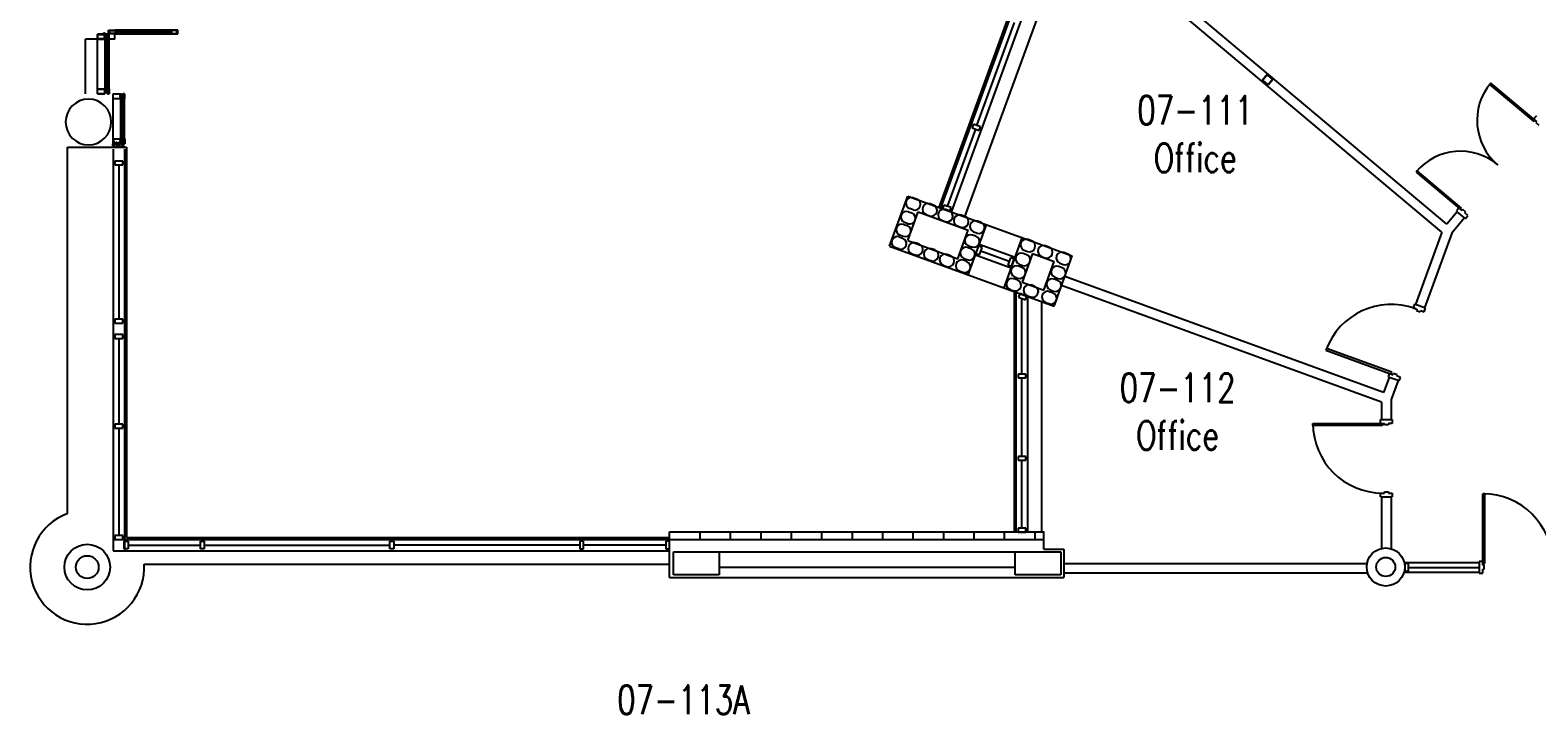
# Model space of a CAD drawing. Extents: x 11182 to 734459, y -1391328 to 152085.
# Drawn here: x 125849 to 145640, y -594199 to -585206 of the extents above; entities that cross this region are included whole.
import ezdxf
from ezdxf.enums import TextEntityAlignment as Align

# ---------------------------------------------------------------- set-up
doc = ezdxf.new("R2010")
doc.units = 0
doc.header["$LTSCALE"] = 500
doc.header["$MEASUREMENT"] = 0
for name, color, linetype in [('0_room_data', 7, 'CONTINUOUS'), ('1_Wall_Exist', 251, 'CONTINUOUS'), ('3_Text', 7, 'CONTINUOUS')]:
    doc.layers.add(name, color=color, linetype=linetype)
doc.styles.add('1_200', font='simplex.shx', dxfattribs={"width": 0.75, "height": 460})

# ---------------------------------------------------------------- blocks, each defined once
blk = doc.blocks.new('room_data')
at = {"layer": '3_Text', "style": '1_200', "width": 0.75}
for tag, p in [('ROOMNUM', (0, 0)), ('ROOMUSE', (0, -575))]:
    blk.add_attdef(tag, text='', height=345, dxfattribs=at).set_placement(p, align=Align.MIDDLE_CENTER)

msp = doc.modelspace()

# ---------------------------------------------------------------- linework, layer by layer
at = {"layer": '1_Wall_Exist'}
for p, q in [((137788, -587535), (139131, -583844)), ((137812, -587543), (139155, -583853)), ((137952, -587595), (139277, -583954)), ((144393, -587860), (139748, -583962)), ((144459, -587752), (139828, -583867)), ((138128, -587658), (139430, -584082)), ((126879, -585206), (126970, -585206)), ((126879, -585256), (126879, -585206)), ((126882, -585256), (126887, -585211)), ((126892, -585211), (126955, -585211)), ((126892, -585213), (126892, -585211)), ((126895, -585213), (126892, -585213)), ((126895, -585231), (126895, -585213)), ((126960, -585208), (126960, -585211)), ((126970, -585208), (126960, -585208)), ((126960, -585211), (126965, -585211)), ((126960, -585216), (126965, -585216)), ((126963, -585208), (126963, -585211)), ((127697, -585208), (126963, -585208)), ((126963, -585211), (126973, -585211)), ((126965, -585211), (126970, -585213)), ((126965, -585216), (126965, -585246)), ((126970, -585206), (126970, -585208)), ((126970, -585213), (126970, -585248)), ((126973, -585211), (126973, -585208)), ((126981, -585221), (126980, -585223)), ((126983, -585221), (126981, -585221)), ((126983, -585223), (126983, -585221)), ((126988, -585218), (126985, -585218)), ((126986, -585221), (126985, -585223)), ((126988, -585223), (126988, -585208)), ((126988, -585208), (126988, -585218)), ((127682, -585208), (127700, -585208)), ((127682, -585208), (127682, -585218)), ((127682, -585223), (127682, -585208)), ((127682, -585218), (127685, -585218)), ((127685, -585221), (127685, -585223)), ((127687, -585221), (127690, -585221)), ((127687, -585223), (127687, -585221)), ((127690, -585221), (127690, -585226)), ((127697, -585211), (127697, -585208)), ((127710, -585211), (127697, -585211)), ((127700, -585206), (127700, -585208)), ((127791, -585206), (127700, -585206)), ((127700, -585208), (127702, -585208)), ((127700, -585208), (127710, -585208)), ((127705, -585211), (127700, -585213)), ((127700, -585213), (127700, -585248)), ((127702, -585208), (127707, -585208)), ((127705, -585216), (127705, -585246)), ((127710, -585216), (127705, -585216)), ((127707, -585208), (127707, -585211)), ((127710, -585208), (127710, -585211)), ((127778, -585211), (127715, -585211)), ((127776, -585213), (127778, -585213)), ((127776, -585231), (127776, -585213)), ((127778, -585213), (127778, -585211)), ((127788, -585256), (127783, -585211)), ((127791, -585256), (127791, -585206)), ((138286, -586460), (138779, -585104)), ((126577, -586041), (126577, -585324)), ((126961, -585324), (126577, -585324)), ((126881, -585259), (126732, -585259)), ((126732, -585259), (126732, -585322)), ((126732, -585978), (126732, -585321)), ((126732, -585322), (126828, -585322)), ((126734, -585262), (126820, -585262)), ((126734, -585267), (126734, -585262)), ((126737, -585267), (126734, -585267)), ((126734, -585272), (126737, -585272)), ((126734, -585307), (126734, -585272)), ((126737, -585307), (126734, -585307)), ((126734, -585320), (126734, -585312)), ((126734, -585312), (126737, -585312)), ((126820, -585320), (126734, -585320)), ((126737, -585272), (126737, -585267)), ((126737, -585312), (126737, -585307)), ((126802, -585249), (126823, -585249)), ((126802, -585259), (126802, -585249)), ((126802, -585249), (126802, -585257)), ((126807, -585249), (126802, -585249)), ((126802, -585257), (126802, -585259)), ((126805, -585252), (126807, -585254)), ((126805, -585259), (126805, -585252)), ((126813, -585257), (126805, -585259)), ((126807, -585249), (126810, -585257)), ((126823, -585249), (126807, -585249)), ((126807, -585249), (126807, -585257)), ((126807, -585257), (126823, -585257)), ((126820, -585252), (126820, -585249)), ((126823, -585252), (126820, -585252)), ((126828, -585259), (126820, -585257)), ((126820, -585262), (126820, -585267)), ((126820, -585267), (126823, -585267)), ((126820, -585282), (126820, -585285)), ((126823, -585282), (126820, -585282)), ((126820, -585285), (126825, -585285)), ((126820, -585295), (126820, -585297)), ((126825, -585295), (126820, -585295)), ((126820, -585297), (126823, -585297)), ((126820, -585312), (126820, -585320)), ((126823, -585312), (126820, -585312)), ((126820, -585322), (126833, -585325)), ((126823, -585249), (126823, -585247)), ((126823, -585247), (126828, -585247)), ((126823, -585257), (126823, -585252)), ((126823, -585264), (126823, -585259)), ((126825, -585264), (126823, -585264)), ((126823, -585267), (126823, -585282)), ((126823, -585297), (126823, -585312)), ((126823, -585320), (126823, -585315)), ((126823, -585315), (126828, -585315)), ((126825, -585320), (126823, -585320)), ((126825, -585249), (126828, -585249)), ((126825, -585249), (126825, -585257)), ((126828, -585254), (126825, -585254)), ((126825, -585259), (126825, -585262)), ((126825, -585264), (126825, -585262)), ((126825, -585262), (126828, -585262)), ((126825, -585262), (126830, -585262)), ((126828, -585264), (126825, -585264)), ((126825, -585285), (126825, -585295)), ((126825, -585317), (126825, -585320)), ((126828, -585317), (126825, -585317)), ((126828, -585247), (126828, -585257)), ((126828, -585254), (126828, -585259)), ((126828, -585262), (126828, -585259)), ((126828, -585282), (126828, -585264)), ((126863, -585282), (126828, -585282)), ((126828, -585285), (126828, -585295)), ((126830, -585285), (126828, -585285)), ((126828, -585295), (126843, -585295)), ((126828, -585315), (126828, -585297)), ((126828, -585297), (126858, -585297)), ((126833, -585310), (126828, -585310)), ((126828, -585322), (126828, -585317)), ((126830, -585257), (126830, -585249)), ((126833, -585257), (126830, -585257)), ((126830, -585259), (126835, -585262)), ((126830, -585262), (126830, -585259)), ((126830, -585267), (126830, -585282)), ((126835, -585267), (126830, -585267)), ((126843, -585284), (126830, -585285)), ((126835, -585252), (126833, -585257)), ((126833, -585310), (126863, -585310)), ((126833, -585330), (126833, -585310)), ((126834, -585985), (126834, -585324)), ((126835, -585262), (126853, -585262)), ((126835, -585282), (126835, -585267)), ((126878, -585272), (126838, -585272)), ((126838, -585272), (126838, -585282)), ((126838, -585290), (126843, -585284)), ((126843, -585295), (126838, -585290)), ((126838, -585310), (126840, -585330)), ((126840, -585290), (126848, -585287)), ((126848, -585292), (126840, -585290)), ((126853, -585315), (126840, -585315)), ((126840, -585985), (126840, -585324)), ((126848, -585287), (126858, -585287)), ((126858, -585292), (126848, -585292)), ((126853, -585262), (126853, -585267)), ((126853, -585267), (126863, -585267)), ((126853, -585330), (126853, -585310)), ((126853, -585985), (126853, -585324)), ((126858, -585297), (126858, -585282)), ((126866, -585297), (126858, -585297)), ((126858, -585310), (126858, -585330)), ((126871, -585322), (126858, -585325)), ((126859, -585985), (126859, -585324)), ((126863, -585262), (126881, -585262)), ((126863, -585267), (126863, -585262)), ((126863, -585282), (126866, -585297)), ((126863, -585317), (126866, -585317)), ((126863, -585322), (126863, -585317)), ((126871, -585322), (126863, -585322)), ((126866, -585279), (126878, -585279)), ((126866, -585315), (126866, -585279)), ((126868, -585297), (126866, -585297)), ((126866, -585312), (126871, -585312)), ((126868, -585315), (126866, -585315)), ((126866, -585317), (126866, -585320)), ((126866, -585320), (126868, -585320)), ((126868, -585282), (126868, -585297)), ((126881, -585282), (126868, -585282)), ((126868, -585285), (126873, -585285)), ((126868, -585287), (126873, -585287)), ((126868, -585292), (126873, -585292)), ((126873, -585295), (126868, -585295)), ((126868, -585320), (126868, -585315)), ((126871, -585312), (126871, -585315)), ((126871, -585315), (126878, -585315)), ((126871, -585320), (126883, -585320)), ((126871, -585320), (126871, -585322)), ((126873, -585285), (126873, -585295)), ((126878, -585315), (126873, -585320)), ((126878, -585279), (126878, -585272)), ((126970, -585256), (126879, -585256)), ((126881, -585259), (126881, -585320)), ((126883, -585320), (126883, -585259)), ((126885, -585977), (126885, -585324)), ((126892, -585231), (126895, -585231)), ((126892, -585236), (126892, -585231)), ((126895, -585236), (126892, -585236)), ((126892, -585246), (126895, -585246)), ((126892, -585251), (126892, -585246)), ((126955, -585251), (126892, -585251)), ((126895, -585246), (126895, -585236)), ((126955, -585249), (126955, -585251)), ((126965, -585246), (126960, -585246)), ((126965, -585249), (126960, -585249)), ((126960, -585249), (126960, -585254)), ((126960, -585254), (127710, -585254)), ((126961, -585324), (126961, -585256)), ((126963, -585251), (126963, -585249)), ((126968, -585251), (126963, -585251)), ((126970, -585248), (126965, -585249)), ((126965, -585249), (126965, -585251)), ((126965, -585251), (126988, -585251)), ((126970, -585251), (126968, -585251)), ((126970, -585254), (126970, -585251)), ((126970, -585251), (126970, -585256)), ((126996, -585226), (126975, -585226)), ((126975, -585226), (126975, -585233)), ((126975, -585233), (127695, -585233)), ((126980, -585223), (126983, -585223)), ((126980, -585223), (126980, -585226)), ((126980, -585238), (126980, -585236)), ((126980, -585238), (126983, -585238)), ((126980, -585238), (126981, -585241)), ((126985, -585223), (126988, -585223)), ((126985, -585241), (126986, -585238)), ((126988, -585243), (126985, -585243)), ((126986, -585238), (126988, -585238)), ((126988, -585238), (126988, -585254)), ((126988, -585251), (126988, -585243)), ((126996, -585226), (127675, -585226)), ((127675, -585226), (127695, -585226)), ((127685, -585223), (127682, -585223)), ((127685, -585238), (127682, -585238)), ((127682, -585238), (127682, -585254)), ((127682, -585243), (127685, -585243)), ((127682, -585251), (127682, -585243)), ((127705, -585251), (127682, -585251)), ((127685, -585241), (127685, -585238)), ((127690, -585223), (127687, -585223)), ((127690, -585238), (127687, -585238)), ((127690, -585238), (127690, -585236)), ((127690, -585238), (127690, -585241)), ((127695, -585226), (127695, -585233)), ((127700, -585248), (127705, -585249)), ((127700, -585254), (127700, -585251)), ((127700, -585251), (127702, -585251)), ((127700, -585251), (127700, -585256)), ((127700, -585256), (127791, -585256)), ((127702, -585251), (127707, -585251)), ((127705, -585246), (127710, -585246)), ((127705, -585249), (127710, -585249)), ((127705, -585249), (127705, -585251)), ((127707, -585251), (127707, -585249)), ((127710, -585249), (127710, -585254)), ((127715, -585249), (127715, -585251)), ((127715, -585251), (127778, -585251)), ((127775, -585246), (127776, -585236)), ((127778, -585246), (127775, -585246)), ((127778, -585231), (127776, -585231)), ((127776, -585236), (127778, -585236)), ((127778, -585236), (127778, -585231)), ((127778, -585251), (127778, -585246)), ((142032, -585864), (142097, -585786)), ((142097, -585786), (142175, -585851)), ((126732, -586041), (126732, -585977)), ((126732, -585977), (126828, -585977)), ((126734, -585979), (126824, -585979)), ((126734, -586039), (126734, -585979)), ((126828, -585979), (126826, -585979)), ((126826, -585981), (126834, -585981)), ((126826, -585982), (126826, -586035)), ((126826, -585982), (126826, -585982)), ((126828, -585979), (126828, -585977)), ((126828, -585981), (126828, -585996)), ((126834, -585987), (126828, -585987)), ((126866, -585996), (126828, -585996)), ((126854, -585999), (126828, -585999)), ((126828, -586019), (126828, -585999)), ((126834, -585981), (126834, -585987)), ((126853, -585987), (126840, -585987)), ((126847, -586006), (126860, -586006)), ((126847, -586012), (126860, -586012)), ((126848, -586003), (126854, -586003)), ((126854, -585999), (126854, -586003)), ((126866, -585986), (126859, -585986)), ((126860, -585999), (126860, -585996)), ((126860, -586006), (126860, -586003)), ((126860, -586016), (126860, -586012)), ((126866, -585981), (126866, -586037)), ((126866, -585981), (126867, -585981)), ((126868, -585979), (126867, -585977)), ((126867, -585977), (126885, -585977)), ((126867, -585981), (126875, -585983)), ((126867, -585981), (126867, -585981)), ((126867, -585983), (126867, -586035)), ((126867, -585983), (126874, -585984)), ((126869, -585981), (126868, -585979)), ((126877, -585982), (126868, -585979)), ((126883, -585979), (126868, -585979)), ((126869, -585981), (126875, -585982)), ((126874, -585984), (126877, -585983)), ((126875, -585983), (126875, -585982)), ((126877, -585983), (126877, -585982)), ((126883, -585979), (126883, -586039)), ((126885, -585977), (126885, -586041)), ((142109, -585929), (142032, -585864)), ((142175, -585851), (142109, -585929)), ((145019, -585918), (145033, -585901)), ((145603, -586407), (145019, -585917)), ((145033, -585901), (145617, -586391)), ((126732, -586041), (126827, -586041)), ((126734, -586039), (126822, -586039)), ((126824, -586035), (126826, -586035)), ((126824, -586037), (126834, -586037)), ((126824, -586039), (126827, -586039)), ((126827, -586041), (126827, -586039)), ((126854, -586019), (126828, -586019)), ((126828, -586022), (126828, -586037)), ((126866, -586022), (126828, -586022)), ((126834, -586030), (126828, -586030)), ((126834, -586037), (126834, -586030)), ((126853, -586030), (126840, -586030)), ((126848, -586016), (126854, -586016)), ((126854, -586019), (126854, -586016)), ((126866, -586032), (126859, -586032)), ((126860, -586019), (126860, -586022)), ((126866, -586037), (126867, -586037)), ((126867, -586035), (126869, -586035)), ((126867, -586037), (126875, -586035)), ((126867, -586037), (126867, -586037)), ((126868, -586039), (126867, -586041)), ((126867, -586041), (126885, -586041)), ((126877, -586036), (126868, -586039)), ((126869, -586037), (126868, -586039)), ((126868, -586039), (126883, -586039)), ((126869, -586035), (126874, -586034)), ((126869, -586037), (126875, -586035)), ((126874, -586034), (126877, -586034)), ((126875, -586035), (126875, -586035)), ((126877, -586034), (126877, -586036)), ((126938, -586104), (126938, -586041)), ((126938, -586041), (127033, -586041)), ((126938, -586633), (126938, -586104)), ((126938, -586104), (127033, -586104)), ((126940, -586042), (127029, -586042)), ((126940, -586102), (126940, -586042)), ((126940, -586102), (127028, -586102)), ((127030, -586099), (127032, -586099)), ((127030, -586100), (127040, -586100)), ((127030, -586102), (127033, -586102)), ((127033, -586042), (127031, -586042)), ((127031, -586044), (127040, -586044)), ((127031, -586046), (127032, -586046)), ((127032, -586046), (127032, -586099)), ((127033, -586042), (127033, -586041)), ((127033, -586044), (127033, -586060)), ((127040, -586051), (127033, -586051)), ((127071, -586060), (127033, -586060)), ((127059, -586063), (127033, -586063)), ((127033, -586082), (127033, -586063)), ((127059, -586082), (127033, -586082)), ((127033, -586085), (127033, -586100)), ((127071, -586085), (127033, -586085)), ((127040, -586094), (127033, -586094)), ((127033, -586104), (127033, -586102)), ((127039, -586643), (127039, -586096)), ((127040, -586044), (127040, -586051)), ((127040, -586100), (127040, -586094)), ((127059, -586051), (127046, -586051)), ((127059, -586094), (127046, -586094)), ((127046, -586643), (127046, -586096)), ((127053, -586066), (127059, -586066)), ((127053, -586069), (127066, -586069)), ((127053, -586076), (127066, -586076)), ((127053, -586079), (127059, -586079)), ((127058, -586644), (127058, -586096)), ((127059, -586063), (127059, -586066)), ((127059, -586082), (127059, -586079)), ((127065, -586644), (127064, -586096)), ((127071, -586049), (127065, -586049)), ((127071, -586095), (127065, -586095)), ((127066, -586063), (127066, -586060)), ((127066, -586069), (127066, -586066)), ((127066, -586079), (127066, -586076)), ((127066, -586082), (127066, -586085)), ((127071, -586044), (127071, -586100)), ((127071, -586044), (127073, -586044)), ((127071, -586100), (127073, -586100)), ((127074, -586042), (127073, -586041)), ((127073, -586041), (127090, -586041)), ((127073, -586045), (127073, -586044)), ((127073, -586045), (127080, -586046)), ((127073, -586046), (127073, -586098)), ((127073, -586046), (127080, -586047)), ((127073, -586098), (127075, -586098)), ((127073, -586100), (127080, -586099)), ((127073, -586100), (127073, -586100)), ((127074, -586102), (127073, -586104)), ((127073, -586104), (127090, -586104)), ((127075, -586044), (127074, -586042)), ((127083, -586045), (127074, -586042)), ((127089, -586042), (127074, -586042)), ((127083, -586099), (127074, -586102)), ((127075, -586100), (127074, -586102)), ((127074, -586102), (127089, -586102)), ((127075, -586044), (127080, -586046)), ((127075, -586098), (127080, -586097)), ((127075, -586100), (127080, -586099)), ((127080, -586046), (127080, -586046)), ((127080, -586047), (127083, -586047)), ((127080, -586097), (127083, -586098)), ((127080, -586099), (127080, -586099)), ((127083, -586047), (127083, -586045)), ((127083, -586098), (127083, -586099)), ((127089, -586042), (127089, -586102)), ((127090, -586041), (127090, -586104)), ((127090, -586697), (127090, -586099)), ((145630, -586336), (145597, -586374)), ((145597, -586374), (145636, -586407)), ((145617, -586391), (145603, -586407)), ((145636, -586407), (145626, -586420)), ((145640, -586344), (145630, -586336)), ((137904, -587509), (138269, -586507)), ((138238, -586442), (138221, -586489)), ((138221, -586489), (138316, -586524)), ((138333, -586477), (138238, -586442)), ((138316, -586524), (138333, -586477)), ((145626, -586420), (145665, -586452)), ((126339, -591556), (126339, -586744)), ((126339, -586744), (127114, -586744)), ((126936, -586697), (126969, -586697)), ((126936, -586727), (126936, -586697)), ((126942, -586727), (126936, -586727)), ((126938, -586697), (126938, -586633)), ((126938, -586633), (127033, -586633)), ((126938, -586697), (126939, -586696)), ((126938, -586697), (127033, -586697)), ((126938, -586713), (126938, -586725)), ((126945, -586713), (126938, -586713)), ((126938, -586713), (126939, -586713)), ((126939, -586729), (126938, -586729)), ((126938, -586736), (126945, -586736)), ((126939, -586696), (126940, -586696)), ((126939, -586713), (126940, -586713)), ((126940, -586729), (126939, -586729)), ((126939, -586769), (126939, -592044)), ((126940, -586635), (127029, -586635)), ((126940, -586695), (126940, -586635)), ((126940, -586663), (126941, -586662)), ((126940, -586664), (126940, -586663)), ((126940, -586665), (126940, -586664)), ((126940, -586667), (126940, -586665)), ((126940, -586667), (126945, -586688)), ((126940, -586679), (126941, -586678)), ((126940, -586680), (126940, -586679)), ((126940, -586682), (126940, -586680)), ((126940, -586684), (126940, -586682)), ((126940, -586684), (126945, -586704)), ((126940, -586695), (127028, -586695)), ((126940, -586696), (126942, -586695)), ((126940, -586697), (126940, -586697)), ((126940, -586697), (126940, -586698)), ((126940, -586698), (126940, -586699)), ((126940, -586699), (126940, -586700)), ((126945, -586721), (126940, -586700)), ((126940, -586713), (126942, -586712)), ((126941, -586729), (126940, -586729)), ((126941, -586661), (126942, -586660)), ((126941, -586662), (126941, -586661)), ((126941, -586677), (126942, -586677)), ((126941, -586678), (126941, -586677)), ((126943, -586728), (126941, -586729)), ((126942, -586660), (126943, -586660)), ((126942, -586677), (126943, -586676)), ((126942, -586695), (126943, -586694)), ((126942, -586712), (126943, -586711)), ((126942, -586717), (126942, -586727)), ((126943, -586660), (126945, -586659)), ((126943, -586676), (126945, -586676)), ((126943, -586694), (126944, -586693)), ((126943, -586711), (126944, -586709)), ((126944, -586726), (126943, -586727)), ((126943, -586727), (126943, -586728)), ((126944, -586693), (126945, -586692)), ((126944, -586709), (126945, -586708)), ((126945, -586724), (126944, -586725)), ((126944, -586725), (126944, -586726)), ((126945, -586659), (126946, -586659)), ((126945, -586676), (126946, -586675)), ((126945, -586692), (126945, -586688)), ((126945, -586708), (126945, -586704)), ((126945, -586736), (126945, -586713)), ((126945, -586721), (126945, -586722)), ((126945, -586722), (126945, -586723)), ((126945, -586723), (126945, -586724)), ((126946, -586659), (126947, -586659)), ((126946, -586675), (126947, -586675)), ((126947, -586659), (126948, -586659)), ((126947, -586675), (126948, -586676)), ((126948, -586659), (126949, -586660)), ((126948, -586688), (126953, -586667)), ((126948, -586676), (126949, -586676)), ((126948, -586704), (126953, -586684)), ((126948, -586689), (126948, -586688)), ((126948, -586690), (126948, -586689)), ((126948, -586692), (126948, -586690)), ((126948, -586693), (126948, -586692)), ((126949, -586694), (126948, -586693)), ((126953, -586700), (126948, -586721)), ((126948, -586706), (126948, -586704)), ((126948, -586707), (126948, -586706)), ((126948, -586708), (126948, -586707)), ((126948, -586709), (126948, -586708)), ((126949, -586711), (126948, -586709)), ((126948, -586721), (126948, -586722)), ((126948, -586722), (126948, -586723)), ((126948, -586723), (126948, -586724)), ((126948, -586724), (126948, -586725)), ((126948, -586725), (126949, -586726)), ((126949, -586660), (126950, -586660)), ((126949, -586676), (126950, -586677)), ((126950, -586695), (126949, -586694)), ((126950, -586712), (126949, -586711)), ((126949, -586726), (126949, -586727)), ((126949, -586727), (126950, -586728)), ((126950, -586660), (126951, -586661)), ((126950, -586677), (126951, -586677)), ((126952, -586696), (126950, -586695)), ((126952, -586713), (126950, -586712)), ((126950, -586728), (126951, -586729)), ((126951, -586661), (126952, -586662)), ((126951, -586677), (126952, -586678)), ((126951, -586729), (126952, -586729)), ((126952, -586662), (126952, -586663)), ((126952, -586663), (126953, -586664)), ((126952, -586678), (126952, -586679)), ((126952, -586679), (126953, -586680)), ((126953, -586696), (126952, -586696)), ((126953, -586713), (126952, -586713)), ((126952, -586729), (126953, -586729)), ((126953, -586664), (126953, -586665)), ((126953, -586665), (126953, -586666)), ((126953, -586666), (126953, -586667)), ((126953, -586680), (126953, -586682)), ((126953, -586682), (126953, -586683)), ((126953, -586683), (126953, -586684)), ((126954, -586697), (126953, -586696)), ((126953, -586698), (126953, -586697)), ((126953, -586697), (126953, -586697)), ((126953, -586699), (126953, -586698)), ((126953, -586700), (126953, -586699)), ((126954, -586713), (126953, -586713)), ((126953, -586729), (126955, -586729)), ((126976, -586713), (126977, -586713)), ((126977, -586729), (126976, -586729)), ((126977, -586680), (126978, -586679)), ((126977, -586681), (126977, -586680)), ((126977, -586684), (126977, -586681)), ((126977, -586684), (126983, -586704)), ((126978, -586697), (126977, -586698)), ((126977, -586698), (126977, -586699)), ((126977, -586699), (126977, -586700)), ((126983, -586721), (126977, -586700)), ((126977, -586713), (126978, -586713)), ((126978, -586729), (126977, -586729)), ((126978, -586679), (126979, -586678)), ((126978, -586697), (126978, -586697)), ((126978, -586713), (126980, -586711)), ((126979, -586728), (126978, -586729)), ((126979, -586677), (126980, -586676)), ((126979, -586678), (126979, -586677)), ((126980, -586728), (126979, -586728)), ((126980, -586676), (126981, -586676)), ((126980, -586711), (126981, -586711)), ((126981, -586727), (126980, -586728)), ((126981, -586676), (126982, -586675)), ((126981, -586711), (126982, -586709)), ((126982, -586725), (126981, -586726)), ((126981, -586726), (126981, -586727)), ((126982, -586675), (126984, -586675)), ((126982, -586709), (126983, -586708)), ((126983, -586724), (126982, -586725)), ((126983, -586708), (126983, -586704)), ((126983, -586721), (126983, -586722)), ((126983, -586722), (126983, -586723)), ((126983, -586723), (126983, -586724)), ((126984, -586675), (126986, -586675)), ((126984, -586675), (126984, -586675)), ((126985, -586705), (126986, -586704)), ((126985, -586707), (126985, -586705)), ((126986, -586708), (126985, -586707)), ((126986, -586721), (126985, -586722)), ((126985, -586722), (126985, -586723)), ((126985, -586723), (126986, -586724)), ((126986, -586675), (126987, -586676)), ((126986, -586704), (126991, -586684)), ((126991, -586700), (126986, -586721)), ((126986, -586709), (126986, -586708)), ((126987, -586711), (126986, -586709)), ((126986, -586724), (126986, -586725)), ((126986, -586725), (126987, -586726)), ((126987, -586676), (126988, -586676)), ((126988, -586711), (126987, -586711)), ((126987, -586726), (126987, -586727)), ((126987, -586727), (126988, -586728)), ((126988, -586676), (126989, -586677)), ((126990, -586713), (126988, -586711)), ((126988, -586728), (126989, -586728)), ((126989, -586677), (126990, -586678)), ((126989, -586728), (126990, -586729)), ((126990, -586678), (126990, -586679)), ((126990, -586679), (126990, -586680)), ((126990, -586680), (126991, -586681)), ((126991, -586698), (126990, -586697)), ((126990, -586697), (126990, -586697)), ((126991, -586713), (126990, -586713)), ((126990, -586729), (126991, -586729)), ((126991, -586681), (126991, -586682)), ((126991, -586682), (126991, -586684)), ((126991, -586699), (126991, -586698)), ((126991, -586700), (126991, -586699)), ((126992, -586713), (126991, -586713)), ((126991, -586729), (126992, -586729)), ((127014, -586713), (127015, -586713)), ((127015, -586729), (127014, -586729)), ((127015, -586680), (127016, -586679)), ((127015, -586681), (127015, -586680)), ((127015, -586684), (127015, -586681)), ((127015, -586684), (127020, -586704)), ((127015, -586697), (127015, -586697)), ((127015, -586697), (127015, -586698)), ((127015, -586698), (127015, -586699)), ((127015, -586699), (127015, -586700)), ((127020, -586721), (127015, -586700)), ((127015, -586713), (127016, -586713)), ((127016, -586729), (127015, -586729)), ((127016, -586678), (127017, -586677)), ((127016, -586679), (127016, -586678)), ((127016, -586713), (127018, -586711)), ((127017, -586728), (127016, -586729)), ((127017, -586677), (127018, -586676)), ((127018, -586728), (127017, -586728)), ((127018, -586676), (127019, -586676)), ((127018, -586711), (127019, -586711)), ((127019, -586727), (127018, -586728)), ((127019, -586676), (127020, -586675)), ((127019, -586711), (127020, -586709)), ((127020, -586725), (127019, -586726)), ((127019, -586726), (127019, -586727)), ((127020, -586675), (127021, -586675)), ((127020, -586708), (127020, -586704)), ((127020, -586709), (127020, -586708)), ((127020, -586721), (127020, -586722)), ((127020, -586722), (127020, -586723)), ((127020, -586723), (127020, -586724)), ((127020, -586724), (127020, -586725)), ((127021, -586675), (127022, -586675)), ((127022, -586675), (127023, -586675)), ((127023, -586675), (127025, -586676)), ((127023, -586704), (127028, -586684)), ((127028, -586700), (127023, -586721)), ((127023, -586705), (127023, -586704)), ((127023, -586707), (127023, -586705)), ((127023, -586708), (127023, -586707)), ((127024, -586709), (127023, -586708)), ((127023, -586721), (127023, -586722)), ((127023, -586722), (127023, -586723)), ((127023, -586723), (127023, -586724)), ((127023, -586724), (127024, -586725)), ((127025, -586711), (127024, -586709)), ((127024, -586725), (127024, -586726)), ((127024, -586726), (127025, -586727)), ((127025, -586676), (127026, -586677)), ((127025, -586676), (127025, -586676)), ((127026, -586711), (127025, -586711)), ((127025, -586727), (127026, -586728)), ((127026, -586677), (127027, -586678)), ((127028, -586713), (127026, -586711)), ((127026, -586728), (127027, -586728)), ((127027, -586678), (127028, -586679)), ((127027, -586728), (127028, -586729)), ((127028, -586679), (127028, -586680)), ((127028, -586680), (127029, -586681)), ((127029, -586682), (127028, -586684)), ((127029, -586698), (127028, -586697)), ((127028, -586697), (127028, -586697)), ((127028, -586700), (127029, -586699)), ((127029, -586713), (127028, -586713)), ((127028, -586729), (127029, -586729)), ((127029, -586681), (127029, -586682)), ((127029, -586699), (127029, -586698)), ((127030, -586713), (127029, -586713)), ((127029, -586729), (127030, -586729)), ((127030, -586691), (127032, -586691)), ((127030, -586693), (127040, -586693)), ((127030, -586695), (127033, -586695)), ((127031, -586637), (127040, -586637)), ((127031, -586638), (127032, -586638)), ((127033, -586635), (127032, -586635)), ((127032, -586638), (127032, -586691)), ((127033, -586635), (127033, -586633)), ((127033, -586637), (127033, -586652)), ((127040, -586643), (127033, -586643)), ((127071, -586652), (127033, -586652)), ((127060, -586655), (127033, -586655)), ((127033, -586675), (127033, -586655)), ((127060, -586675), (127033, -586675)), ((127033, -586678), (127033, -586693)), ((127071, -586678), (127033, -586678)), ((127040, -586686), (127033, -586686)), ((127033, -586697), (127033, -586695)), ((127040, -586637), (127040, -586643)), ((127040, -586693), (127040, -586686)), ((127059, -586643), (127046, -586643)), ((127059, -586686), (127046, -586686)), ((127052, -586713), (127051, -586713)), ((127052, -586729), (127051, -586729)), ((127054, -586713), (127052, -586713)), ((127054, -586729), (127052, -586729)), ((127053, -586662), (127066, -586662)), ((127053, -586668), (127066, -586668)), ((127053, -586672), (127060, -586672)), ((127053, -586697), (127053, -586697)), ((127053, -586697), (127053, -586698)), ((127053, -586698), (127053, -586699)), ((127053, -586699), (127053, -586700)), ((127058, -586721), (127053, -586700)), ((127054, -586659), (127060, -586659)), ((127055, -586712), (127054, -586713)), ((127055, -586728), (127054, -586729)), ((127056, -586711), (127055, -586712)), ((127056, -586728), (127055, -586728)), ((127058, -586704), (127056, -586697)), ((127057, -586710), (127056, -586711)), ((127056, -586711), (127056, -586711)), ((127057, -586726), (127056, -586727)), ((127056, -586727), (127056, -586728)), ((127058, -586708), (127057, -586709)), ((127057, -586709), (127057, -586710)), ((127058, -586724), (127057, -586725)), ((127057, -586725), (127057, -586726)), ((127058, -586704), (127058, -586705)), ((127058, -586705), (127058, -586708)), ((127058, -586721), (127058, -586722)), ((127058, -586722), (127058, -586723)), ((127058, -586723), (127058, -586724)), ((127060, -586655), (127060, -586659)), ((127060, -586675), (127060, -586672)), ((127063, -586697), (127061, -586704)), ((127066, -586700), (127061, -586721)), ((127061, -586704), (127061, -586705)), ((127061, -586705), (127061, -586707)), ((127061, -586707), (127061, -586708)), ((127061, -586708), (127061, -586709)), ((127061, -586709), (127062, -586710)), ((127061, -586721), (127061, -586722)), ((127061, -586722), (127061, -586723)), ((127061, -586723), (127061, -586724)), ((127061, -586724), (127061, -586725)), ((127061, -586725), (127062, -586726)), ((127062, -586710), (127063, -586711)), ((127062, -586726), (127063, -586727)), ((127063, -586711), (127063, -586711)), ((127063, -586711), (127064, -586712)), ((127063, -586727), (127063, -586728)), ((127063, -586728), (127064, -586728)), ((127064, -586712), (127065, -586713)), ((127064, -586728), (127065, -586729)), ((127071, -586642), (127065, -586642)), ((127071, -586688), (127065, -586688)), ((127065, -586713), (127067, -586713)), ((127065, -586729), (127067, -586729)), ((127066, -586655), (127066, -586652)), ((127066, -586662), (127066, -586659)), ((127066, -586672), (127066, -586668)), ((127066, -586675), (127066, -586678)), ((127066, -586698), (127066, -586697)), ((127066, -586697), (127066, -586697)), ((127066, -586699), (127066, -586698)), ((127066, -586700), (127066, -586699)), ((127067, -586713), (127068, -586713)), ((127067, -586729), (127068, -586729)), ((127070, -586737), (127070, -586686)), ((127092, -586737), (127070, -586737)), ((127071, -586637), (127071, -586693)), ((127071, -586637), (127073, -586637)), ((127071, -586693), (127073, -586693)), ((127074, -586635), (127073, -586633)), ((127073, -586633), (127091, -586633)), ((127073, -586637), (127080, -586639)), ((127073, -586637), (127073, -586637)), ((127073, -586639), (127073, -586691)), ((127073, -586639), (127080, -586640)), ((127073, -586691), (127075, -586691)), ((127073, -586693), (127080, -586691)), ((127073, -586693), (127073, -586693)), ((127074, -586695), (127073, -586697)), ((127073, -586697), (127091, -586697)), ((127075, -586637), (127074, -586635)), ((127083, -586638), (127074, -586635)), ((127089, -586635), (127074, -586635)), ((127083, -586692), (127074, -586695)), ((127075, -586693), (127074, -586695)), ((127074, -586695), (127089, -586695)), ((127075, -586637), (127080, -586638)), ((127075, -586691), (127080, -586690)), ((127075, -586693), (127080, -586691)), ((127080, -586639), (127080, -586638)), ((127080, -586640), (127083, -586639)), ((127080, -586690), (127083, -586690)), ((127080, -586691), (127080, -586691)), ((127083, -586639), (127083, -586638)), ((127083, -586690), (127083, -586692)), ((127089, -586635), (127089, -586695)), ((127089, -586769), (127089, -592044)), ((127091, -586633), (127091, -586697)), ((127114, -586744), (127114, -591869)), ((127065, -586925), (126963, -586925)), ((126963, -586925), (126963, -586975)), ((126963, -586975), (127065, -586975)), ((127014, -586974), (127014, -588998)), ((127065, -586975), (127065, -586925)), ((144067, -587053), (144053, -587069)), ((144053, -587069), (144656, -587575)), ((144651, -587542), (144067, -587052)), ((137137, -588043), (137376, -587385)), ((137376, -587385), (139538, -588172)), ((137376, -587970), (137513, -587594)), ((137385, -587591), (137429, -587606)), ((137446, -587564), (137402, -587549)), ((137452, -587407), (137496, -587423)), ((137513, -587594), (138171, -587834)), ((137714, -587503), (137670, -587486)), ((137852, -587503), (137835, -587550)), ((137835, -587550), (137930, -587584)), ((137948, -587537), (137852, -587503)), ((137920, -587578), (137876, -587561)), ((137930, -587584), (137948, -587537)), ((144595, -587590), (144459, -587752)), ((144617, -587542), (144585, -587581)), ((144585, -587581), (144595, -587589)), ((144691, -587670), (144595, -587590)), ((144637, -587558), (144651, -587542)), ((144667, -587562), (144656, -587575)), ((144706, -587595), (144667, -587562)), ((144695, -587607), (144706, -587595)), ((137324, -587757), (137369, -587773)), ((137379, -587748), (137335, -587732)), ((137618, -587627), (137661, -587643)), ((137823, -587702), (137867, -587718)), ((138030, -587777), (138074, -587794)), ((138127, -587653), (138083, -587637)), ((138171, -588419), (138410, -587761)), ((138338, -587730), (138294, -587714)), ((144691, -587670), (144521, -587872)), ((144692, -587671), (144702, -587679)), ((144734, -587640), (144695, -587607)), ((144702, -587679), (144734, -587640)), ((137264, -587922), (137308, -587938)), ((137318, -587914), (137274, -587898)), ((137376, -587970), (138034, -588210)), ((138034, -588210), (138171, -587834)), ((138271, -587913), (138227, -587897)), ((138242, -587854), (138286, -587870)), ((138641, -588590), (138880, -587932)), ((139003, -587972), (138959, -587956)), ((144393, -587860), (144047, -588811)), ((144521, -587872), (144164, -588854)), ((137137, -588043), (139298, -588829)), ((137258, -588079), (137214, -588064)), ((137430, -588142), (137474, -588158)), ((137527, -588018), (137483, -588001)), ((137732, -588093), (137688, -588076)), ((137939, -588168), (137895, -588152)), ((138211, -588080), (138167, -588063)), ((138175, -588037), (138219, -588054)), ((138735, -588331), (138265, -588160)), ((138273, -588138), (138320, -588155)), ((138355, -588059), (138308, -588042)), ((138786, -588191), (138316, -588019)), ((138320, -588155), (138355, -588059)), ((138710, -588243), (138337, -588107)), ((139017, -588141), (138880, -588517)), ((138937, -588155), (138893, -588139)), ((138907, -588096), (138951, -588113)), ((139017, -588141), (139299, -588244)), ((139133, -588179), (139177, -588195)), ((139230, -588055), (139186, -588038)), ((139298, -588829), (139538, -588172)), ((139471, -588142), (139427, -588126)), ((137636, -588217), (137680, -588233)), ((137843, -588292), (137887, -588308)), ((138054, -588369), (138098, -588385)), ((138151, -588245), (138107, -588229)), ((138114, -588204), (138158, -588220)), ((138727, -588195), (138692, -588290)), ((138692, -588290), (138739, -588307)), ((138774, -588212), (138727, -588195)), ((138739, -588307), (138774, -588212)), ((138876, -588322), (138832, -588305)), ((138840, -588279), (138884, -588296)), ((139162, -588620), (139299, -588244)), ((139405, -588326), (139361, -588309)), ((139375, -588267), (139419, -588283)), ((138816, -588487), (138772, -588471)), ((138780, -588446), (138824, -588462)), ((138880, -588517), (139162, -588620)), ((139043, -588570), (138999, -588553)), ((139344, -588492), (139300, -588476)), ((139308, -588450), (139352, -588466)), ((143601, -590090), (139397, -588559)), ((143626, -589966), (139439, -588442)), ((138720, -588611), (138763, -588628)), ((138777, -591798), (138777, -588654)), ((138802, -591798), (138802, -588654)), ((138847, -588666), (138829, -588713)), ((138829, -588713), (138925, -588747)), ((138942, -588700), (138847, -588666)), ((138877, -589724), (138877, -588730)), ((138925, -588747), (138942, -588700)), ((138947, -588694), (138991, -588710)), ((138952, -591790), (138952, -588703)), ((139139, -591790), (139139, -588771)), ((139188, -588782), (139231, -588798)), ((139284, -588657), (139240, -588641)), ((139248, -588616), (139292, -588633)), ((144034, -588807), (144016, -588854)), ((144016, -588854), (144064, -588872)), ((144046, -588811), (144034, -588807)), ((144164, -588854), (144047, -588811)), ((144064, -588872), (144059, -588887)), ((144059, -588887), (144106, -588904)), ((144106, -588904), (144112, -588889)), ((144112, -588889), (144160, -588906)), ((144160, -588906), (144177, -588859)), ((144177, -588859), (144165, -588854)), ((127065, -589004), (126963, -589004)), ((126963, -589004), (126963, -589054)), ((126963, -589054), (127065, -589054)), ((127065, -589054), (127065, -589004)), ((127065, -589204), (126963, -589204)), ((126963, -589204), (126963, -589254)), ((126963, -589254), (127065, -589254)), ((127014, -589254), (127014, -590387)), ((127065, -589254), (127065, -589204)), ((142877, -589386), (142868, -589410)), ((142868, -589410), (143751, -589731)), ((143736, -589698), (142877, -589386)), ((138826, -589724), (138826, -589774)), ((138928, -589724), (138826, -589724)), ((138928, -589774), (138928, -589724)), ((143699, -589766), (143626, -589966)), ((143704, -589713), (143686, -589761)), ((143686, -589761), (143698, -589766)), ((143817, -589809), (143699, -589766)), ((143728, -589722), (143736, -589698)), ((143757, -589716), (143751, -589731)), ((143805, -589733), (143757, -589716)), ((143799, -589748), (143805, -589733)), ((143847, -589766), (143799, -589748)), ((143830, -589813), (143847, -589766)), ((138826, -589774), (138928, -589774)), ((138877, -590804), (138877, -589774)), ((143817, -589809), (143726, -590057)), ((143817, -589809), (143830, -589813)), ((143601, -590090), (143601, -590321)), ((143726, -590057), (143726, -590321)), ((143588, -590321), (143600, -590321)), ((143588, -590372), (143588, -590321)), ((143601, -590321), (143726, -590321)), ((143727, -590321), (143740, -590321)), ((143740, -590321), (143740, -590372)), ((127065, -590382), (126963, -590382)), ((126963, -590382), (126963, -590432)), ((126963, -590432), (127065, -590432)), ((127014, -590423), (127014, -591844)), ((127065, -590432), (127065, -590382)), ((142699, -590372), (143638, -590372)), ((142699, -590397), (142699, -590372)), ((143613, -590397), (142699, -590397)), ((143613, -590372), (143613, -590397)), ((143638, -590388), (143638, -590372)), ((143689, -590388), (143638, -590388)), ((143689, -590372), (143689, -590388)), ((143740, -590372), (143689, -590372)), ((138826, -590804), (138826, -590854)), ((138928, -590804), (138826, -590804)), ((138826, -590854), (138928, -590854)), ((138877, -591748), (138877, -590854)), ((138928, -590854), (138928, -590804)), ((143588, -591286), (143638, -591286)), ((143588, -591337), (143588, -591286)), ((143600, -591337), (143588, -591337)), ((143601, -591337), (143601, -592013)), ((143601, -591337), (143726, -591337)), ((143638, -591270), (143689, -591270)), ((143638, -591286), (143638, -591270)), ((143689, -591270), (143689, -591286)), ((143689, -591286), (143740, -591286)), ((143726, -591337), (143726, -592018)), ((143740, -591337), (143727, -591337)), ((143740, -591286), (143740, -591337)), ((144931, -592234), (144931, -591294)), ((144956, -591295), (144931, -591294)), ((144956, -592209), (144956, -591294)), ((138826, -591748), (138826, -591798)), ((138928, -591748), (138826, -591748)), ((138928, -591798), (138928, -591748)), ((126939, -591894), (134249, -591894)), ((127065, -591844), (126963, -591844)), ((126963, -591844), (126963, -591894)), ((127065, -591894), (127065, -591844)), ((127086, -592020), (127086, -591919)), ((127086, -591919), (127136, -591919)), ((127114, -591869), (134249, -591869)), ((127136, -591919), (127136, -592020)), ((128085, -592020), (128085, -591919)), ((128085, -591919), (128135, -591919)), ((128135, -591919), (128135, -592020)), ((130575, -592020), (130575, -591919)), ((130575, -591919), (130625, -591919)), ((130625, -591919), (130625, -592020)), ((133068, -591919), (133068, -592020)), ((133118, -591919), (133068, -591919)), ((133118, -592020), (133118, -591919)), ((134249, -591919), (134199, -591919)), ((134199, -591919), (134199, -592020)), ((134249, -591795), (139164, -591795)), ((134249, -592397), (134249, -591795)), ((134249, -591895), (139164, -591895)), ((134249, -592020), (134249, -591919)), ((134649, -591895), (134649, -591795)), ((135049, -591895), (135049, -591795)), ((135449, -591895), (135449, -591795)), ((135849, -591895), (135849, -591795)), ((136249, -591895), (136249, -591795)), ((136649, -591895), (136649, -591795)), ((137049, -591895), (137049, -591795)), ((137449, -591895), (137449, -591795)), ((137849, -591895), (137849, -591795)), ((138249, -591895), (138249, -591795)), ((138649, -591895), (138649, -591795)), ((138826, -591798), (138928, -591798)), ((139049, -591895), (139049, -591795)), ((139164, -592021), (139164, -591790)), ((126939, -592044), (134249, -592044)), ((127136, -592020), (127086, -592020)), ((127139, -591969), (128085, -591969)), ((128135, -592020), (128085, -592020)), ((128135, -591969), (130575, -591969)), ((130625, -592020), (130575, -592020)), ((133068, -591969), (130625, -591969)), ((133068, -592020), (133118, -592020)), ((134199, -591969), (133118, -591969)), ((134199, -592020), (134249, -592020)), ((134299, -592359), (134299, -592059)), ((134299, -592059), (139389, -592059)), ((134899, -592059), (134899, -592359)), ((138789, -592359), (138789, -592059)), ((139164, -592021), (139427, -592021)), ((139389, -592059), (139389, -592359)), ((139427, -592021), (139427, -592397)), ((127348, -592219), (134249, -592219)), ((134899, -592259), (138789, -592259)), ((139427, -592210), (143410, -592210)), ((139427, -592335), (143418, -592335)), ((143897, -592323), (144880, -592323)), ((143898, -592198), (144880, -592198)), ((143905, -592209), (143905, -592310)), ((143955, -592209), (143905, -592209)), ((143905, -592310), (143955, -592310)), ((143955, -592310), (143955, -592209)), ((144880, -592269), (143955, -592269)), ((144880, -592183), (144880, -592336)), ((144931, -592183), (144880, -592183)), ((144880, -592336), (144931, -592336)), ((144931, -592209), (144956, -592209)), ((144947, -592234), (144931, -592234)), ((144931, -592285), (144947, -592285)), ((144931, -592336), (144931, -592285)), ((144947, -592285), (144947, -592234)), ((134249, -592397), (139427, -592397)), ((134899, -592359), (134299, -592359)), ((139389, -592359), (138789, -592359))]:
    msp.add_line(p, q, dxfattribs=at)
at = {"layer": '1_Wall_Exist', "extrusion": (0, 0, -1)}
msp.add_circle((-126615, -586412), 300, dxfattribs=at)
at = {"layer": '1_Wall_Exist'}
for centre, radius in [((126599, -592259), 300), ((126599, -592259), 150), ((143655, -592257), 250), ((143655, -592257), 125)]:
    msp.add_circle(centre, radius, dxfattribs=at)
at = {"layer": '1_Wall_Exist', "extrusion": (0, 0, -1)}
for centre, radius, start, end in [((-126828, -585345), 185, 133.3422, 135.5889), ((-127686, -585222), 4.13, 74.6237, 160.2532), ((-127687, -585221), 2.5, 4.5739, 177.7974), ((-127678, -585222), 3.91, 199.359, 288.8861), ((-127686, -585240), 3.72, 195.5241, 290.3764), ((-127688, -585224), 1.69, 135, 315), ((-127688, -585235), 1.76, 42.7094, 227.2906), ((-127711, -585250), 3.94, 69.2744, 161.1139), ((-126848, -586009), 6.3, 270, 91.8183), ((-126848, -586009), 3.18, 282.7244, 77.2756), ((-126859, -586001), 2.16, 236.3099, 123.6901), ((-126824, -586038), 2.62, 267.8789, 83.4181), ((-126824, -586038), 1, 264.8056, 84.2894), ((-126864, -586046), 6.6, 49.3045, 122.0054), ((-127030, -586101), 2.62, 267.8789, 83.4181), ((-127030, -586101), 1, 264.8056, 84.2894), ((-127053, -586073), 6.3, 270, 91.8183), ((-127053, -586072), 3.18, 282.7244, 77.2756), ((-127065, -586065), 2.16, 236.3099, 123.6901), ((-127069, -586110), 6.6, 49.3045, 122.0054), ((-127030, -586694), 2.62, 267.8789, 83.4181), ((-127030, -586694), 1, 264.8056, 84.2894), ((-127053, -586665), 6.3, 270, 91.8183), ((-127053, -586665), 3.18, 282.7244, 77.2756), ((-127065, -586657), 2.16, 236.3099, 123.6901), ((-127069, -586702), 6.6, 49.3045, 122.0054)]:
    msp.add_arc(centre, radius, start, end, dxfattribs=at)
at = {"layer": '1_Wall_Exist'}
for centre, radius, start, end in [((126984, -585222), 4.04, 74.2488, 159.7751), ((126983, -585221), 2.49, 2.2906, 177.7094), ((127842, -585345), 185, 133.3422, 135.5889), ((126829, -585248), 1.76, 312.7094, 225), ((126872, -585319), 1.76, 312.7094, 225), ((126959, -585250), 4.42, 75.6507, 156.2974), ((126982, -585224), 1.76, 137.2906, 312.7094), ((126982, -585235), 1.69, 45, 225), ((126984, -585240), 3.58, 192.875, 292.9887), ((126992, -585222), 4, 198.8861, 287.5256), ((127053, -585298), 88.2, 132.7094, 137.2906), ((130856, -582184), 4406, 223.8084, 223.9001), ((126826, -585980), 2.62, 87.8789, 263.4181), ((126826, -585980), 1, 84.8056, 264.2894), ((126864, -585971), 6.6, 229.3045, 302.0054), ((145617, -586391), 762, 140, 230), ((126859, -586017), 2.05, 46.9749, 313.0251), ((127032, -586043), 2.62, 87.8789, 263.4181), ((127031, -586043), 1, 84.8056, 264.2894), ((127065, -586081), 2.05, 46.9749, 313.0251), ((127069, -586035), 6.6, 229.3045, 302.0054), ((127032, -586636), 2.62, 87.8789, 263.4181), ((127031, -586636), 1, 84.8056, 264.2894), ((127065, -586673), 2.05, 46.9749, 313.0251), ((127069, -586627), 6.6, 229.3045, 302.0054), ((144637, -587558), 762, 50, 140), ((137360, -587661), 75, 70.5, 250.5), ((137427, -587478), 75, 70.5, 250.5), ((137471, -587494), 75, 250.5, 70.5), ((137644, -587557), 75, 69.5, 249.5), ((137688, -587573), 75, 249.5, 69.5), ((137850, -587632), 75, 69.5, 249.5), ((137893, -587648), 75, 249.5, 69.5), ((137299, -587828), 75, 70.5, 250.5), ((137344, -587843), 75, 250.5, 70.5), ((137404, -587677), 75, 250.5, 70.5), ((138056, -587707), 75, 69.5, 249.5), ((138100, -587723), 75, 249.5, 69.5), ((138268, -587784), 75, 69.5, 249.5), ((138312, -587800), 75, 249.5, 69.5), ((137239, -587993), 75, 70.5, 250.5), ((137283, -588009), 75, 250.5, 70.5), ((138201, -587967), 75, 69.5, 249.5), ((138245, -587983), 75, 249.5, 69.5), ((138933, -588026), 75, 69.5, 249.5), ((138977, -588042), 75, 249.5, 69.5), ((137456, -588072), 75, 69.5, 249.5), ((137500, -588088), 75, 249.5, 69.5), ((137662, -588147), 75, 69.5, 249.5), ((137706, -588163), 75, 249.5, 69.5), ((137869, -588222), 75, 69.5, 249.5), ((137913, -588238), 75, 249.5, 69.5), ((138141, -588133), 75, 69.5, 249.5), ((138185, -588150), 75, 249.5, 69.5), ((138867, -588209), 75, 69.5, 249.5), ((138910, -588226), 75, 249.5, 69.5), ((139160, -588108), 75, 69.5, 249.5), ((139204, -588125), 75, 249.5, 69.5), ((139401, -588196), 75, 69.5, 249.5), ((139445, -588213), 75, 249.5, 69.5), ((138081, -588299), 75, 69.5, 249.5), ((138124, -588315), 75, 249.5, 69.5), ((138806, -588376), 75, 69.5, 249.5), ((138850, -588392), 75, 249.5, 69.5), ((139335, -588380), 75, 69.5, 249.5), ((139378, -588396), 75, 249.5, 69.5), ((138746, -588541), 75, 69.5, 249.5), ((138790, -588557), 75, 249.5, 69.5), ((138973, -588624), 75, 69.5, 249.5), ((139017, -588640), 75, 249.5, 69.5), ((139274, -588546), 75, 69.5, 249.5), ((139318, -588562), 75, 249.5, 69.5), ((139214, -588711), 75, 69.5, 249.5), ((139258, -588728), 75, 249.5, 69.5), ((143728, -589722), 914, 70, 160), ((143613, -590372), 914, 180, 270), ((144931, -592209), 914, 0, 90), ((126599, -592259), 750, 110.2836, 3.0572)]:
    msp.add_arc(centre, radius, start, end, dxfattribs=at)
for points in [[(142032, -585864), (142055, -585862), (142097, -585786), (142099, -585810)], [(142097, -585786), (142099, -585810), (142175, -585851), (142151, -585853)], [(142109, -585929), (142107, -585905), (142032, -585864), (142055, -585862)], [(142175, -585851), (142151, -585853), (142109, -585929), (142107, -585905)]]:
    msp.add_trace(points, dxfattribs=at)

# ---------------------------------------------------------------- block references
at = {"layer": '0_room_data', "xscale": 1.089432688349144, "yscale": 1.089432688349144, "zscale": 1.089432688349144}
for p, values in [((141153, -586258), {'ROOMNUM': '07-111', 'ROOMUSE': 'Office'}), ((140921, -589902), {'ROOMNUM': '07-112', 'ROOMUSE': 'Office'}), ((134431, -594001), {'ROOMNUM': '07-113A', 'ROOMUSE': 'Corridor'})]:
    msp.add_blockref('room_data', p, dxfattribs=at).add_auto_attribs(values)

doc.saveas('drawing.dxf')
